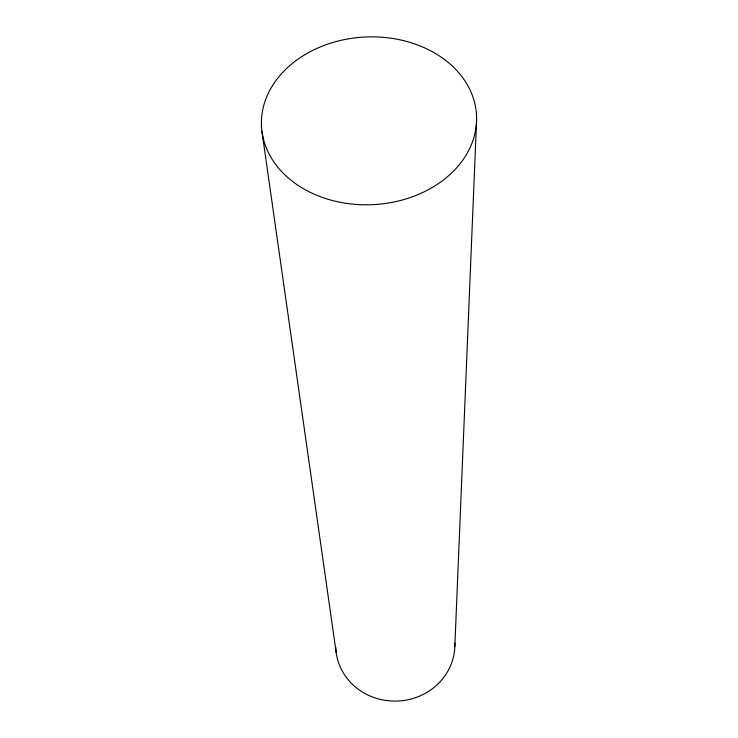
<?xml version="1.0" encoding="UTF-8"?>
<svg xmlns="http://www.w3.org/2000/svg" width="738" height="738" viewBox="0 0 738 738"><rect width="100%" height="100%" fill="white"/><g stroke="black" fill="none" stroke-linecap="round" stroke-linejoin="round"><path stroke-width="1.11" d="M454.829 646.534L476.573 120.691A107.656 83.911 -2.9 0 0 317.395 48.191A107.656 83.911 -2.9 0 0 313.032 193.642A107.656 83.911 -2.9 0 0 476.573 120.691M261.935 131.364L336.168 652.42M454.82 643.019A59.575 55.876 -2.9 0 1 397.118 701.072A59.575 55.876 -2.9 0 1 335.744 647.171"/></g></svg>
